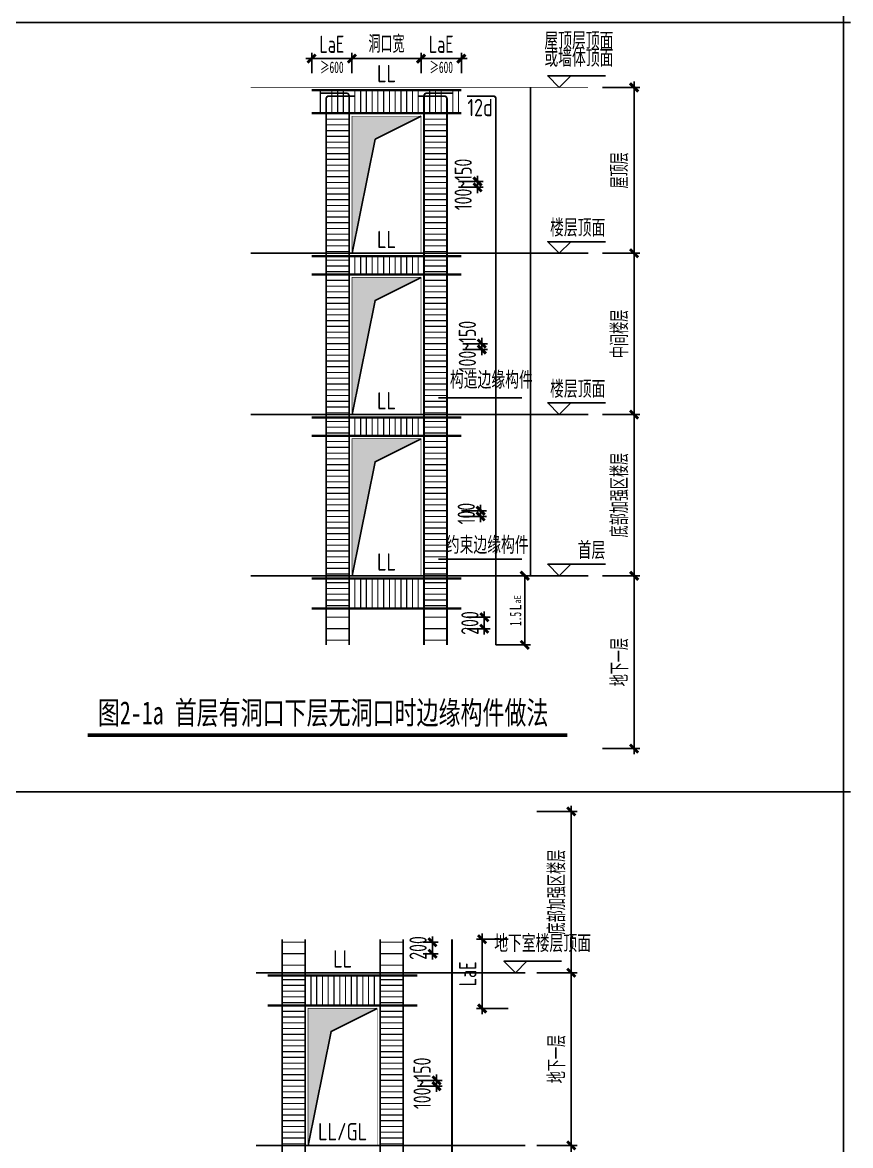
# Model space of a CAD drawing. Extents: x 698102 to 803227, y -138366 to 57555.
# Drawn here: x 760441 to 774823, y -108868 to -89366 of the extents above; entities that cross this region are included whole.
import ezdxf
from ezdxf.enums import TextEntityAlignment as Align

# ---------------------------------------------------------------- set-up
doc = ezdxf.new("R2010")
doc.units = 0
doc.header["$LTSCALE"] = 500
doc.layers.get('0').update_dxf_attribs({"linetype": 'CONTINUOUS'})
doc.layers.get('Defpoints').update_dxf_attribs({"color": 1, "linetype": 'CONTINUOUS'})
for name, color, linetype in [('DIM', 83, 'CONTINUOUS'), ('HATCH', 251, 'CONTINUOUS'), ('REINL', 12, 'CONTINUOUS'), ('TAB', 132, 'CONTINUOUS'), ('TEXT', 7, 'CONTINUOUS'), ('THICK', 6, 'CONTINUOUS'), ('WALL_DE', 25, 'CONTINUOUS')]:
    doc.layers.add(name, color=color, linetype=linetype)
doc.styles.add('TSSD_Dimension', font='Tssdeng.shx', dxfattribs={"width": 0.7, "bigfont": 'hztxt.shx'})
doc.styles.add('TSSD_Norm', font='tssdeng.shx', dxfattribs={"width": 0.8, "bigfont": 'hztxt.shx'})
doc.styles.add('宋体', font='', dxfattribs={"width": 0.8})
doc.styles.get('宋体').set_extended_font_data('SimSun')
doc.dimstyles.new('TSSD_100_100', dxfattribs={"dimtxt": 300, "dimasz": 100, "dimexe": 100, "dimexo": 250, "dimgap": 100, "dimtad": 1, "dimdec": 0, "dimzin": 0, "dimdsep": 46, "dimtxsty": 'TSSD_Dimension', "dimblk": 'ARCHTICK', "dimcen": 0, "dimdle": 100, "dimclrt": 7, "dimadec": 0, "dimazin": 0, "dimtfac": 1, "dimtdec": 0, "dimtix": 1, "dimtmove": 2, "dimatfit": 3, "dimfxl": 800, "dimfxlon": 1, "dimtolj": 1, "dimtzin": 0, "dimarcsym": 0})

# ---------------------------------------------------------------- blocks, each defined once
blk = doc.blocks.new('_ArchTick')
at = {"color": 0, "linetype": 'ByBlock', "const_width": 0.5}
blk.add_lwpolyline([(-0.71, -0.71), (0.71, 0.71)], dxfattribs=at)
blk = doc.blocks.new('*D202')
at = {"layer": 'Defpoints', "color": 0, "transparency": 16777216}
for p in [(770264, -96174), (770264, -98974), (771064, -98974)]:
    blk.add_point(p, dxfattribs=at)
at = {"layer": 'DIM', "color": 0, "lineweight": -2, "transparency": 16777216}
for p, q in [((771064, -96074), (771064, -99074)), ((770514, -96174), (771164, -96174)), ((770514, -98974), (771164, -98974))]:
    blk.add_line(p, q, dxfattribs=at)
at = {"layer": 'DIM', "color": 0, "lineweight": -2, "transparency": 16777216, "xscale": 100, "yscale": 100, "zscale": 100}
for p, rotation in [((771064, -96174), 90), ((771064, -98974), 270)]:
    blk.add_blockref('_ArchTick', p, dxfattribs=dict(at, rotation=rotation))
at = {"layer": 'DIM', "color": 7, "transparency": 16777216, "insert": (770814, -97574), "char_height": 300, "attachment_point": 5, "rotation": 90, "style": 'TSSD_Dimension'}
blk.add_mtext('\\A1;底部加强区楼层', dxfattribs=at)
blk = doc.blocks.new('*D203')
at = {"layer": 'Defpoints', "color": 0, "transparency": 16777216}
for p in [(770264, -93374), (770264, -96174), (771064, -96174)]:
    blk.add_point(p, dxfattribs=at)
at = {"layer": 'DIM', "color": 0, "lineweight": -2, "transparency": 16777216}
for p, q in [((770514, -93374), (771164, -93374)), ((771064, -93274), (771064, -96274)), ((770514, -96174), (771164, -96174))]:
    blk.add_line(p, q, dxfattribs=at)
at = {"layer": 'DIM', "color": 0, "lineweight": -2, "transparency": 16777216, "xscale": 100, "yscale": 100, "zscale": 100}
for p, rotation in [((771064, -93374), 90), ((771064, -96174), 270)]:
    blk.add_blockref('_ArchTick', p, dxfattribs=dict(at, rotation=rotation))
at = {"layer": 'DIM', "color": 7, "transparency": 16777216, "insert": (770814, -94774), "char_height": 300, "attachment_point": 5, "rotation": 90, "style": 'TSSD_Dimension'}
blk.add_mtext('\\A1;中间楼层', dxfattribs=at)
blk = doc.blocks.new('*D204')
at = {"layer": 'Defpoints', "color": 0, "transparency": 16777216}
for p in [(770264, -90494), (770264, -93374), (771064, -93374)]:
    blk.add_point(p, dxfattribs=at)
at = {"layer": 'DIM', "color": 0, "lineweight": -2, "transparency": 16777216}
for p, q in [((771064, -90394), (771064, -93474)), ((770514, -90494), (771164, -90494)), ((770514, -93374), (771164, -93374))]:
    blk.add_line(p, q, dxfattribs=at)
at = {"layer": 'DIM', "color": 0, "lineweight": -2, "transparency": 16777216, "xscale": 100, "yscale": 100, "zscale": 100}
for p, rotation in [((771064, -90494), 90), ((771064, -93374), 270)]:
    blk.add_blockref('_ArchTick', p, dxfattribs=dict(at, rotation=rotation))
at = {"layer": 'DIM', "color": 7, "transparency": 16777216, "insert": (770814, -91934), "char_height": 300, "attachment_point": 5, "rotation": 90, "style": 'TSSD_Dimension'}
blk.add_mtext('\\A1;屋顶层', dxfattribs=at)
blk = doc.blocks.new('*D205')
at = {"layer": 'Defpoints', "color": 0, "transparency": 16777216}
for p in [(766164, -89994), (765464, -90494), (766164, -90494)]:
    blk.add_point(p, dxfattribs=at)
at = {"layer": 'DIM', "color": 0, "lineweight": -2, "transparency": 16777216}
for p, q in [((765464, -90244), (765464, -89894)), ((766164, -90244), (766164, -89894)), ((765364, -89994), (766264, -89994))]:
    blk.add_line(p, q, dxfattribs=at)
at = {"layer": 'DIM', "color": 0, "lineweight": -2, "transparency": 16777216, "xscale": 100, "yscale": 100, "zscale": 100, "rotation": 180}
blk.add_blockref('_ArchTick', (765464, -89994), dxfattribs=at)
at = {"layer": 'DIM', "color": 0, "lineweight": -2, "transparency": 16777216, "xscale": 100, "yscale": 100, "zscale": 100}
blk.add_blockref('_ArchTick', (766164, -89994), dxfattribs=at)
at = {"layer": 'DIM', "color": 7, "transparency": 16777216, "insert": (765814, -89744), "char_height": 300, "attachment_point": 5, "style": 'TSSD_Dimension'}
blk.add_mtext('\\A1;LaE', dxfattribs=at)
blk = doc.blocks.new('*D206')
at = {"layer": 'Defpoints', "color": 0, "transparency": 16777216}
for p in [(768064, -89994), (767364, -90494), (768064, -90494)]:
    blk.add_point(p, dxfattribs=at)
at = {"layer": 'DIM', "color": 0, "lineweight": -2, "transparency": 16777216}
for p, q in [((767364, -90244), (767364, -89894)), ((768064, -90244), (768064, -89894)), ((767264, -89994), (768164, -89994))]:
    blk.add_line(p, q, dxfattribs=at)
at = {"layer": 'DIM', "color": 0, "lineweight": -2, "transparency": 16777216, "xscale": 100, "yscale": 100, "zscale": 100, "rotation": 180}
blk.add_blockref('_ArchTick', (767364, -89994), dxfattribs=at)
at = {"layer": 'DIM', "color": 0, "lineweight": -2, "transparency": 16777216, "xscale": 100, "yscale": 100, "zscale": 100}
blk.add_blockref('_ArchTick', (768064, -89994), dxfattribs=at)
at = {"layer": 'DIM', "color": 7, "transparency": 16777216, "insert": (767714, -89744), "char_height": 300, "attachment_point": 5, "style": 'TSSD_Dimension'}
blk.add_mtext('\\A1;LaE', dxfattribs=at)
blk = doc.blocks.new('*D207')
at = {"layer": 'Defpoints', "color": 0, "transparency": 16777216}
for p in [(767364, -89994), (766164, -90494), (767364, -90494)]:
    blk.add_point(p, dxfattribs=at)
at = {"layer": 'DIM', "color": 0, "lineweight": -2, "transparency": 16777216}
for p, q in [((766164, -90244), (766164, -89894)), ((767364, -90244), (767364, -89894)), ((766064, -89994), (767464, -89994))]:
    blk.add_line(p, q, dxfattribs=at)
at = {"layer": 'DIM', "color": 0, "lineweight": -2, "transparency": 16777216, "xscale": 100, "yscale": 100, "zscale": 100, "rotation": 180}
blk.add_blockref('_ArchTick', (766164, -89994), dxfattribs=at)
at = {"layer": 'DIM', "color": 0, "lineweight": -2, "transparency": 16777216, "xscale": 100, "yscale": 100, "zscale": 100}
blk.add_blockref('_ArchTick', (767364, -89994), dxfattribs=at)
at = {"layer": 'DIM', "color": 7, "transparency": 16777216, "insert": (766764, -89744), "char_height": 300, "attachment_point": 5, "style": 'TSSD_Dimension'}
blk.add_mtext('\\A1;洞口宽', dxfattribs=at)
blk = doc.blocks.new('*D208')
at = {"layer": 'Defpoints', "color": 0, "transparency": 16777216}
for p in [(770264, -98974), (770264, -101974), (771064, -101974)]:
    blk.add_point(p, dxfattribs=at)
at = {"layer": 'DIM', "color": 0, "lineweight": -2, "transparency": 16777216}
for p, q in [((770514, -98974), (771164, -98974)), ((771064, -98874), (771064, -102074)), ((770514, -101974), (771164, -101974))]:
    blk.add_line(p, q, dxfattribs=at)
at = {"layer": 'DIM', "color": 0, "lineweight": -2, "transparency": 16777216, "xscale": 100, "yscale": 100, "zscale": 100}
for p, rotation in [((771064, -98974), 90), ((771064, -101974), 270)]:
    blk.add_blockref('_ArchTick', p, dxfattribs=dict(at, rotation=rotation))
at = {"layer": 'DIM', "color": 7, "transparency": 16777216, "insert": (770814, -100474), "char_height": 300, "attachment_point": 5, "rotation": 90, "style": 'TSSD_Dimension'}
blk.add_mtext('\\A1;地下一层', dxfattribs=at)
blk = doc.blocks.new('*D209')
at = {"layer": 'Defpoints', "color": 0, "transparency": 16777216}
for p in [(769126, -103067), (769126, -105867), (769973, -105867)]:
    blk.add_point(p, dxfattribs=at)
at = {"layer": 'DIM', "color": 0, "lineweight": -2, "transparency": 16777216}
for p, q in [((769973, -102967), (769973, -105967)), ((769376, -103067), (770073, -103067)), ((769376, -105867), (770073, -105867))]:
    blk.add_line(p, q, dxfattribs=at)
at = {"layer": 'DIM', "color": 0, "lineweight": -2, "transparency": 16777216, "xscale": 100, "yscale": 100, "zscale": 100}
for p, rotation in [((769973, -103067), 90), ((769973, -105867), 270)]:
    blk.add_blockref('_ArchTick', p, dxfattribs=dict(at, rotation=rotation))
at = {"layer": 'DIM', "color": 7, "transparency": 16777216, "insert": (769723, -104467), "char_height": 300, "attachment_point": 5, "rotation": 90, "style": 'TSSD_Dimension'}
blk.add_mtext('\\A1;底部加强区楼层', dxfattribs=at)
blk = doc.blocks.new('*D210')
at = {"layer": 'Defpoints', "color": 0, "transparency": 16777216}
for p in [(769126, -105867), (769126, -108867), (769973, -108867)]:
    blk.add_point(p, dxfattribs=at)
at = {"layer": 'DIM', "color": 0, "lineweight": -2, "transparency": 16777216}
for p, q in [((769376, -105867), (770073, -105867)), ((769973, -105767), (769973, -108967)), ((769376, -108867), (770073, -108867))]:
    blk.add_line(p, q, dxfattribs=at)
at = {"layer": 'DIM', "color": 0, "lineweight": -2, "transparency": 16777216, "xscale": 100, "yscale": 100, "zscale": 100}
for p, rotation in [((769973, -105867), 90), ((769973, -108867), 270)]:
    blk.add_blockref('_ArchTick', p, dxfattribs=dict(at, rotation=rotation))
at = {"layer": 'DIM', "color": 7, "transparency": 16777216, "insert": (769723, -107367), "char_height": 300, "attachment_point": 5, "rotation": 90, "style": 'TSSD_Dimension'}
blk.add_mtext('\\A1;地下一层', dxfattribs=at)
blk = doc.blocks.new('*D211')
at = {"layer": 'Defpoints', "color": 0, "transparency": 16777216}
for p in [(769126, -108867), (769126, -111867), (769973, -111867)]:
    blk.add_point(p, dxfattribs=at)
at = {"layer": 'DIM', "color": 0, "lineweight": -2, "transparency": 16777216}
for p, q in [((769973, -108767), (769973, -111967)), ((769376, -108867), (770073, -108867)), ((769376, -111867), (770073, -111867))]:
    blk.add_line(p, q, dxfattribs=at)
at = {"layer": 'DIM', "color": 0, "lineweight": -2, "transparency": 16777216, "xscale": 100, "yscale": 100, "zscale": 100}
for p, rotation in [((769973, -108867), 90), ((769973, -111867), 270)]:
    blk.add_blockref('_ArchTick', p, dxfattribs=dict(at, rotation=rotation))
at = {"layer": 'DIM', "color": 7, "transparency": 16777216, "insert": (769723, -110367), "char_height": 300, "attachment_point": 5, "rotation": 90, "style": 'TSSD_Dimension'}
blk.add_mtext('\\A1;地下二层（或夹层）', dxfattribs=at)
blk = doc.blocks.new('*D230')
at = {"layer": 'Defpoints', "color": 0, "transparency": 16777216}
for p in [(767152, -105337), (767562, -105337), (767152, -105537)]:
    blk.add_point(p, dxfattribs=at)
at = {"layer": 'DIM', "color": 0, "lineweight": -2, "transparency": 16777216}
for p, q in [((767562, -105337), (767562, -105237)), ((767402, -105337), (767662, -105337)), ((767562, -105537), (767562, -105337)), ((767402, -105537), (767662, -105537)), ((767562, -105537), (767562, -105637))]:
    blk.add_line(p, q, dxfattribs=at)
at = {"layer": 'DIM', "color": 0, "lineweight": -2, "transparency": 16777216, "xscale": 100, "yscale": 100, "zscale": 100}
for p, rotation in [((767562, -105337), 270), ((767562, -105537), 90)]:
    blk.add_blockref('_ArchTick', p, dxfattribs=dict(at, rotation=rotation))
at = {"layer": 'DIM', "color": 7, "transparency": 16777216, "insert": (767312, -105437), "char_height": 300, "attachment_point": 5, "rotation": 90, "style": 'TSSD_Dimension'}
blk.add_mtext('\\A1;200', dxfattribs=at)
blk = doc.blocks.new('*D231')
at = {"layer": 'Defpoints', "color": 0, "transparency": 16777216}
for p in [(768424, -105287), (769126, -105287), (769126, -106487)]:
    blk.add_point(p, dxfattribs=at)
at = {"layer": 'DIM', "color": 0, "lineweight": -2, "transparency": 16777216}
for p, q in [((768876, -105287), (768324, -105287)), ((768424, -106587), (768424, -105187)), ((768876, -106487), (768324, -106487))]:
    blk.add_line(p, q, dxfattribs=at)
at = {"layer": 'DIM', "color": 0, "lineweight": -2, "transparency": 16777216, "xscale": 100, "yscale": 100, "zscale": 100}
for p, rotation in [((768424, -105287), 90), ((768424, -106487), 270)]:
    blk.add_blockref('_ArchTick', p, dxfattribs=dict(at, rotation=rotation))
at = {"layer": 'DIM', "color": 7, "transparency": 16777216, "insert": (768174, -105887), "char_height": 300, "attachment_point": 5, "rotation": 90, "style": 'TSSD_Dimension'}
blk.add_mtext('\\A1;LaE', dxfattribs=at)
blk = doc.blocks.new('*D232')
at = {"layer": 'Defpoints', "color": 0, "transparency": 16777216}
for p in [(767052, -107737), (767052, -107837), (767632, -107737)]:
    blk.add_point(p, dxfattribs=at)
at = {"layer": 'DIM', "color": 0, "lineweight": -2, "transparency": 16777216}
for p, q in [((767632, -107737), (767632, -107637)), ((767302, -107737), (767732, -107737)), ((767302, -107837), (767732, -107837)), ((767632, -107837), (767632, -107737)), ((767632, -107837), (767632, -107937))]:
    blk.add_line(p, q, dxfattribs=at)
at = {"layer": 'DIM', "color": 0, "lineweight": -2, "transparency": 16777216, "xscale": 100, "yscale": 100, "zscale": 100}
for p, rotation in [((767632, -107737), 270), ((767632, -107837), 90)]:
    blk.add_blockref('_ArchTick', p, dxfattribs=dict(at, rotation=rotation))
at = {"layer": 'DIM', "color": 7, "transparency": 16777216, "insert": (767382, -107787), "char_height": 300, "attachment_point": 5, "rotation": 90, "style": 'TSSD_Dimension'}
blk.add_mtext('\\A1;100~150', dxfattribs=at)
blk = doc.blocks.new('*D235')
at = {"layer": 'Defpoints', "color": 0, "transparency": 16777216}
for p in [(767914, -99694), (768462, -99694), (767914, -99894)]:
    blk.add_point(p, dxfattribs=at)
at = {"layer": 'DIM', "color": 0, "lineweight": -2, "transparency": 16777216}
for p, q in [((768462, -99694), (768462, -99594)), ((768164, -99694), (768562, -99694)), ((768462, -99894), (768462, -99694)), ((768164, -99894), (768562, -99894)), ((768462, -99894), (768462, -99994))]:
    blk.add_line(p, q, dxfattribs=at)
at = {"layer": 'DIM', "color": 0, "lineweight": -2, "transparency": 16777216, "xscale": 100, "yscale": 100, "zscale": 100}
for p, rotation in [((768462, -99694), 270), ((768462, -99894), 90)]:
    blk.add_blockref('_ArchTick', p, dxfattribs=dict(at, rotation=rotation))
at = {"layer": 'DIM', "color": 7, "transparency": 16777216, "insert": (768212, -99794), "char_height": 300, "attachment_point": 5, "rotation": 90, "style": 'TSSD_Dimension'}
blk.add_mtext('\\A1;200', dxfattribs=at)
blk = doc.blocks.new('*D236')
at = {"layer": 'Defpoints', "color": 0, "transparency": 16777216}
for p in [(767837, -94944), (768418, -94944), (767837, -95044)]:
    blk.add_point(p, dxfattribs=at)
at = {"layer": 'DIM', "color": 0, "lineweight": -2, "transparency": 16777216}
for p, q in [((768087, -94944), (768518, -94944)), ((768418, -94944), (768418, -94844)), ((768418, -95044), (768418, -94944)), ((768087, -95044), (768518, -95044)), ((768418, -95044), (768418, -95144))]:
    blk.add_line(p, q, dxfattribs=at)
at = {"layer": 'DIM', "color": 0, "lineweight": -2, "transparency": 16777216, "xscale": 100, "yscale": 100, "zscale": 100}
for p, rotation in [((768418, -94944), 270), ((768418, -95044), 90)]:
    blk.add_blockref('_ArchTick', p, dxfattribs=dict(at, rotation=rotation))
at = {"layer": 'DIM', "color": 7, "transparency": 16777216, "insert": (768168, -94994), "char_height": 300, "attachment_point": 5, "rotation": 90, "style": 'TSSD_Dimension'}
blk.add_mtext('\\A1;100~150', dxfattribs=at)
blk = doc.blocks.new('*D237')
at = {"layer": 'Defpoints', "color": 0, "transparency": 16777216}
for p in [(767764, -92129), (767764, -92229), (768345, -92129)]:
    blk.add_point(p, dxfattribs=at)
at = {"layer": 'DIM', "color": 0, "lineweight": -2, "transparency": 16777216}
for p, q in [((768345, -92129), (768345, -92029)), ((768014, -92129), (768445, -92129)), ((768014, -92229), (768445, -92229)), ((768345, -92229), (768345, -92129)), ((768345, -92229), (768345, -92329))]:
    blk.add_line(p, q, dxfattribs=at)
at = {"layer": 'DIM', "color": 0, "lineweight": -2, "transparency": 16777216, "xscale": 100, "yscale": 100, "zscale": 100}
for p, rotation in [((768345, -92129), 270), ((768345, -92229), 90)]:
    blk.add_blockref('_ArchTick', p, dxfattribs=dict(at, rotation=rotation))
at = {"layer": 'DIM', "color": 7, "transparency": 16777216, "insert": (768095, -92179), "char_height": 300, "attachment_point": 5, "rotation": 90, "style": 'TSSD_Dimension'}
blk.add_mtext('\\A1;100~150', dxfattribs=at)
blk = doc.blocks.new('*D238')
at = {"layer": 'Defpoints', "color": 0, "transparency": 16777216}
for p in [(767814, -97844), (768399, -97844), (767814, -97944)]:
    blk.add_point(p, dxfattribs=at)
at = {"layer": 'DIM', "color": 0, "lineweight": -2, "transparency": 16777216}
for p, q in [((768064, -97844), (768499, -97844)), ((768399, -97844), (768399, -97744)), ((768399, -97944), (768399, -97844)), ((768064, -97944), (768499, -97944)), ((768399, -97944), (768399, -98044))]:
    blk.add_line(p, q, dxfattribs=at)
at = {"layer": 'DIM', "color": 0, "lineweight": -2, "transparency": 16777216, "xscale": 100, "yscale": 100, "zscale": 100}
for p, rotation in [((768399, -97844), 270), ((768399, -97944), 90)]:
    blk.add_blockref('_ArchTick', p, dxfattribs=dict(at, rotation=rotation))
at = {"layer": 'DIM', "color": 7, "transparency": 16777216, "insert": (768149, -97894), "char_height": 300, "attachment_point": 5, "rotation": 90, "style": 'TSSD_Dimension'}
blk.add_mtext('\\A1;100', dxfattribs=at)

msp = doc.modelspace()

# ---------------------------------------------------------------- hatches: boundary and pattern name
at = {"layer": 'HATCH'}
h = msp.add_hatch(color=256, dxfattribs=at)
h.paths.add_polyline_path([(766764.5, -91293.89), (767364.5, -90993.89), (766764.5, -90993.89)])
h.paths.add_polyline_path([(766164.5, -90993.89), (766164.5, -93373.89), (766564.5, -91393.89), (766764.5, -91293.89), (766764.5, -90993.89)])
h = msp.add_hatch(color=256, dxfattribs=at)
h.paths.add_polyline_path([(766764.5, -94093.89), (767364.5, -93793.89), (766764.5, -93793.89)])
h.paths.add_polyline_path([(766164.5, -93793.89), (766164.5, -96173.89), (766564.5, -94193.89), (766764.5, -94093.89), (766764.5, -93793.89)])
h = msp.add_hatch(color=256, dxfattribs=at)
h.paths.add_polyline_path([(766764.5, -96893.89), (767364.5, -96593.89), (766764.5, -96593.89)])
h.paths.add_polyline_path([(766164.5, -96593.89), (766164.5, -98973.89), (766564.5, -96993.89), (766764.5, -96893.89), (766764.5, -96593.89)])
h = msp.add_hatch(color=256, dxfattribs=at)
h.paths.add_polyline_path([(766001.54, -106786.72), (766601.54, -106486.72), (766001.54, -106486.72)])
h.paths.add_polyline_path([(765401.54, -106486.72), (765401.54, -108866.72), (765801.54, -106886.72), (766001.54, -106786.72), (766001.54, -106486.72)])

# ---------------------------------------------------------------- linework, layer by layer
for points in [[(766164.5, -93373.89), (766564.5, -91393.89), (767364.5, -90993.89)], [(766164.5, -96173.89), (766564.5, -94193.89), (767364.5, -93793.89)], [(766164.5, -98973.89), (766564.5, -96993.89), (767364.5, -96593.89)], [(765401.54, -108866.72), (765801.54, -106886.72), (766601.54, -106486.72)]]:
    msp.add_lwpolyline(points, dxfattribs=at)
at = {"layer": 'REINL'}
for p, q in [((765714.78, -98973.89), (765214.78, -98973.89)), ((768664.5, -98973.89), (769264.5, -98973.89)), ((769164.5, -98973.89), (769164.5, -100173.89)), ((768664.5, -100173.89), (769264.5, -100173.89))]:
    msp.add_line(p, q, dxfattribs=at)
for points, const_width in [([(768064.5, -90543.89), (765464.5, -90543.89)], 40), ([(765614.5, -90543.89), (765614.5, -90943.89)], 20), ([(765814.5, -90543.89), (765814.5, -90943.89)], 20), ([(765914.5, -90543.89), (765914.5, -90943.89)], 20), ([(766014.5, -90543.89), (766014.5, -90943.89)], 20), ([(766214.5, -90543.89), (766214.5, -90943.89)], 20), ([(766314.5, -90543.89), (766314.5, -90943.89)], 20), ([(766414.5, -90543.89), (766414.5, -90943.89)], 20), ([(766514.5, -90543.89), (766514.5, -90943.89)], 20), ([(766614.5, -90543.89), (766614.5, -90943.89)], 20), ([(766714.5, -90543.89), (766714.5, -90943.89)], 20), ([(766814.5, -90543.89), (766814.5, -90943.89)], 20), ([(766914.5, -90543.89), (766914.5, -90943.89)], 20), ([(767014.5, -90543.89), (767014.5, -90943.89)], 20), ([(767114.5, -90543.89), (767114.5, -90943.89)], 20), ([(767214.5, -90543.89), (767214.5, -90943.89)], 20), ([(767314.5, -90543.89), (767314.5, -90943.89)], 20), ([(767514.5, -90543.89), (767514.5, -90943.89)], 20), ([(767614.5, -90543.89), (767614.5, -90943.89)], 20), ([(767714.5, -90543.89), (767714.5, -90943.89)], 20), ([(767914.5, -90543.89), (767914.5, -90943.89)], 20), ([(768014.5, -90543.89), (768014.5, -90943.89)], 20), ([(768064.5, -90943.89), (765464.5, -90943.89)], 40), ([(765714.5, -91043.89), (766114.5, -91043.89)], 20), ([(767814.5, -91043.89), (767414.5, -91043.89)], 20), ([(765714.5, -91143.89), (766114.5, -91143.89)], 20), ([(765714.5, -91243.89), (766114.5, -91243.89)], 20), ([(767814.5, -91143.89), (767414.5, -91143.89)], 20), ([(767814.5, -91243.89), (767414.5, -91243.89)], 20), ([(765714.5, -91343.89), (766114.5, -91343.89)], 20), ([(765714.5, -91443.89), (766114.5, -91443.89)], 20), ([(767814.5, -91343.89), (767414.5, -91343.89)], 20), ([(767814.5, -91443.89), (767414.5, -91443.89)], 20), ([(765714.5, -91543.89), (766114.5, -91543.89)], 20), ([(765714.5, -91643.89), (766114.5, -91643.89)], 20), ([(767814.5, -91543.89), (767414.5, -91543.89)], 20), ([(767814.5, -91643.89), (767414.5, -91643.89)], 20), ([(765714.5, -91743.89), (766114.5, -91743.89)], 20), ([(765714.5, -91843.89), (766114.5, -91843.89)], 20), ([(767814.5, -91743.89), (767414.5, -91743.89)], 20), ([(767814.5, -91843.89), (767414.5, -91843.89)], 20), ([(765714.5, -91943.89), (766114.5, -91943.89)], 20), ([(765714.5, -92043.89), (766114.5, -92043.89)], 20), ([(765714.5, -92043.89), (766114.5, -92043.89)], 20), ([(767814.5, -91943.89), (767414.5, -91943.89)], 20), ([(767814.5, -92043.89), (767414.5, -92043.89)], 20), ([(767814.5, -92043.89), (767414.5, -92043.89)], 20), ([(765714.5, -92143.89), (766114.5, -92143.89)], 20), ([(765714.5, -92243.89), (766114.5, -92243.89)], 20), ([(767814.5, -92143.89), (767414.5, -92143.89)], 20), ([(767814.5, -92243.89), (767414.5, -92243.89)], 20), ([(765714.5, -92343.89), (766114.5, -92343.89)], 20), ([(765714.5, -92443.89), (766114.5, -92443.89)], 20), ([(767814.5, -92343.89), (767414.5, -92343.89)], 20), ([(767814.5, -92443.89), (767414.5, -92443.89)], 20), ([(765714.5, -92543.89), (766114.5, -92543.89)], 20), ([(767814.5, -92543.89), (767414.5, -92543.89)], 20), ([(765714.5, -92643.89), (766114.5, -92643.89)], 20), ([(765714.5, -92743.89), (766114.5, -92743.89)], 20), ([(767814.5, -92643.89), (767414.5, -92643.89)], 20), ([(767814.5, -92743.89), (767414.5, -92743.89)], 20), ([(765714.5, -92843.89), (766114.5, -92843.89)], 20), ([(765714.5, -92943.89), (766114.5, -92943.89)], 20), ([(767814.5, -92843.89), (767414.5, -92843.89)], 20), ([(767814.5, -92943.89), (767414.5, -92943.89)], 20), ([(765714.5, -93043.89), (766114.5, -93043.89)], 20), ([(765714.5, -93143.89), (766114.5, -93143.89)], 20), ([(767814.5, -93043.89), (767414.5, -93043.89)], 20), ([(767814.5, -93143.89), (767414.5, -93143.89)], 20), ([(768064.5, -93423.89), (765464.5, -93423.89)], 40), ([(765714.5, -93243.89), (766114.5, -93243.89)], 20), ([(765714.5, -93343.89), (766114.5, -93343.89)], 20), ([(767814.5, -93243.89), (767414.5, -93243.89)], 20), ([(767814.5, -93343.89), (767414.5, -93343.89)], 20), ([(765714.5, -93493.89), (766114.5, -93493.89)], 20), ([(765714.5, -93593.89), (766114.5, -93593.89)], 20), ([(766214.5, -93423.89), (766214.5, -93743.89)], 20), ([(766314.5, -93423.89), (766314.5, -93743.89)], 20), ([(766414.5, -93423.89), (766414.5, -93743.89)], 20), ([(766514.5, -93423.89), (766514.5, -93743.89)], 20), ([(766614.5, -93423.89), (766614.5, -93743.89)], 20), ([(766714.5, -93423.89), (766714.5, -93743.89)], 20), ([(766814.5, -93423.89), (766814.5, -93743.89)], 20), ([(766914.5, -93423.89), (766914.5, -93743.89)], 20), ([(767014.5, -93423.89), (767014.5, -93743.89)], 20), ([(767114.5, -93423.89), (767114.5, -93743.89)], 20), ([(767214.5, -93423.89), (767214.5, -93743.89)], 20), ([(767314.5, -93423.89), (767314.5, -93743.89)], 20), ([(767414.5, -93493.89), (767814.5, -93493.89)], 20), ([(767414.5, -93593.89), (767814.5, -93593.89)], 20), ([(768064.5, -93743.89), (765464.5, -93743.89)], 40), ([(765714.5, -93693.89), (766114.5, -93693.89)], 20), ([(767414.5, -93693.89), (767814.5, -93693.89)], 20), ([(765714.5, -93843.89), (766114.5, -93843.89)], 20), ([(765714.5, -93943.89), (766114.5, -93943.89)], 20), ([(767814.5, -93843.89), (767414.5, -93843.89)], 20), ([(767814.5, -93943.89), (767414.5, -93943.89)], 20), ([(765714.5, -94043.89), (766114.5, -94043.89)], 20), ([(765714.5, -94143.89), (766114.5, -94143.89)], 20), ([(767814.5, -94043.89), (767414.5, -94043.89)], 20), ([(767814.5, -94143.89), (767414.5, -94143.89)], 20), ([(765714.5, -94243.89), (766114.5, -94243.89)], 20), ([(765714.5, -94343.89), (766114.5, -94343.89)], 20), ([(767814.5, -94243.89), (767414.5, -94243.89)], 20), ([(767814.5, -94343.89), (767414.5, -94343.89)], 20), ([(765714.5, -94443.89), (766114.5, -94443.89)], 20), ([(765714.5, -94543.89), (766114.5, -94543.89)], 20), ([(767814.5, -94443.89), (767414.5, -94443.89)], 20), ([(767814.5, -94543.89), (767414.5, -94543.89)], 20), ([(765714.5, -94643.89), (766114.5, -94643.89)], 20), ([(765714.5, -94743.89), (766114.5, -94743.89)], 20), ([(767814.5, -94643.89), (767414.5, -94643.89)], 20), ([(767814.5, -94743.89), (767414.5, -94743.89)], 20), ([(765714.5, -94843.89), (766114.5, -94843.89)], 20), ([(765714.5, -94843.89), (766114.5, -94843.89)], 20), ([(765714.5, -94943.89), (766114.5, -94943.89)], 20), ([(767814.5, -94843.89), (767414.5, -94843.89)], 20), ([(767814.5, -94843.89), (767414.5, -94843.89)], 20), ([(767814.5, -94943.89), (767414.5, -94943.89)], 20), ([(765714.5, -95043.89), (766114.5, -95043.89)], 20), ([(765714.5, -95143.89), (766114.5, -95143.89)], 20), ([(767814.5, -95043.89), (767414.5, -95043.89)], 20), ([(767814.5, -95143.89), (767414.5, -95143.89)], 20), ([(765714.5, -95243.89), (766114.5, -95243.89)], 20), ([(765714.5, -95343.89), (766114.5, -95343.89)], 20), ([(767814.5, -95243.89), (767414.5, -95243.89)], 20), ([(767814.5, -95343.89), (767414.5, -95343.89)], 20), ([(765714.5, -95443.89), (766114.5, -95443.89)], 20), ([(765714.5, -95543.89), (766114.5, -95543.89)], 20), ([(767814.5, -95443.89), (767414.5, -95443.89)], 20), ([(767814.5, -95543.89), (767414.5, -95543.89)], 20), ([(765714.5, -95643.89), (766114.5, -95643.89)], 20), ([(765714.5, -95743.89), (766114.5, -95743.89)], 20), ([(767814.5, -95643.89), (767414.5, -95643.89)], 20), ([(767814.5, -95743.89), (767414.5, -95743.89)], 20), ([(765714.5, -95843.89), (766114.5, -95843.89)], 20), ([(765714.5, -95943.89), (766114.5, -95943.89)], 20), ([(767814.5, -95843.89), (767414.5, -95843.89)], 20), ([(767814.5, -95943.89), (767414.5, -95943.89)], 20), ([(765714.5, -96043.89), (766114.5, -96043.89)], 20), ([(765714.5, -96143.89), (766114.5, -96143.89)], 20), ([(767814.5, -96043.89), (767414.5, -96043.89)], 20), ([(767814.5, -96143.89), (767414.5, -96143.89)], 20), ([(768064.5, -96223.89), (765464.5, -96223.89)], 40), ([(765714.5, -96293.89), (766114.5, -96293.89)], 20), ([(766214.5, -96223.89), (766214.5, -96543.89)], 20), ([(766314.5, -96223.89), (766314.5, -96543.89)], 20), ([(766414.5, -96223.89), (766414.5, -96543.89)], 20), ([(766514.5, -96223.89), (766514.5, -96543.89)], 20), ([(766614.5, -96223.89), (766614.5, -96543.89)], 20), ([(766714.5, -96223.89), (766714.5, -96543.89)], 20), ([(766814.5, -96223.89), (766814.5, -96543.89)], 20), ([(766914.5, -96223.89), (766914.5, -96543.89)], 20), ([(767014.5, -96223.89), (767014.5, -96543.89)], 20), ([(767114.5, -96223.89), (767114.5, -96543.89)], 20), ([(767214.5, -96223.89), (767214.5, -96543.89)], 20), ([(767314.5, -96223.89), (767314.5, -96543.89)], 20), ([(767414.5, -96293.89), (767814.5, -96293.89)], 20), ([(768064.5, -96543.89), (765464.5, -96543.89)], 40), ([(765714.5, -96393.89), (766114.5, -96393.89)], 20), ([(765714.5, -96493.89), (766114.5, -96493.89)], 20), ([(767414.5, -96393.89), (767814.5, -96393.89)], 20), ([(767414.5, -96493.89), (767814.5, -96493.89)], 20), ([(765714.5, -96643.89), (766114.5, -96643.89)], 20), ([(767814.5, -96643.89), (767414.5, -96643.89)], 20), ([(765714.5, -96743.89), (766114.5, -96743.89)], 20), ([(765714.5, -96843.89), (766114.5, -96843.89)], 20), ([(767814.5, -96743.89), (767414.5, -96743.89)], 20), ([(767814.5, -96843.89), (767414.5, -96843.89)], 20), ([(765714.5, -96943.89), (766114.5, -96943.89)], 20), ([(765714.5, -97043.89), (766114.5, -97043.89)], 20), ([(767814.5, -96943.89), (767414.5, -96943.89)], 20), ([(767814.5, -97043.89), (767414.5, -97043.89)], 20), ([(765714.5, -97143.89), (766114.5, -97143.89)], 20), ([(765714.5, -97243.89), (766114.5, -97243.89)], 20), ([(767814.5, -97143.89), (767414.5, -97143.89)], 20), ([(767814.5, -97243.89), (767414.5, -97243.89)], 20), ([(765714.5, -97343.89), (766114.5, -97343.89)], 20), ([(765714.5, -97443.89), (766114.5, -97443.89)], 20), ([(767814.5, -97343.89), (767414.5, -97343.89)], 20), ([(767814.5, -97443.89), (767414.5, -97443.89)], 20), ([(765714.5, -97543.89), (766114.5, -97543.89)], 20), ([(765714.5, -97643.89), (766114.5, -97643.89)], 20), ([(765714.5, -97643.89), (766114.5, -97643.89)], 20), ([(767814.5, -97543.89), (767414.5, -97543.89)], 20), ([(767814.5, -97643.89), (767414.5, -97643.89)], 20), ([(767814.5, -97643.89), (767414.5, -97643.89)], 20), ([(765714.5, -97743.89), (766114.5, -97743.89)], 20), ([(765714.5, -97843.89), (766114.5, -97843.89)], 20), ([(767814.5, -97743.89), (767414.5, -97743.89)], 20), ([(767814.5, -97843.89), (767414.5, -97843.89)], 20), ([(765714.5, -97943.89), (766114.5, -97943.89)], 20), ([(765714.5, -98043.89), (766114.5, -98043.89)], 20), ([(767814.5, -97943.89), (767414.5, -97943.89)], 20), ([(767814.5, -98043.89), (767414.5, -98043.89)], 20), ([(765714.5, -98143.89), (766114.5, -98143.89)], 20), ([(765714.5, -98243.89), (766114.5, -98243.89)], 20), ([(767814.5, -98143.89), (767414.5, -98143.89)], 20), ([(767814.5, -98243.89), (767414.5, -98243.89)], 20), ([(765714.5, -98343.89), (766114.5, -98343.89)], 20), ([(765714.5, -98443.89), (766114.5, -98443.89)], 20), ([(767814.5, -98343.89), (767414.5, -98343.89)], 20), ([(767814.5, -98443.89), (767414.5, -98443.89)], 20), ([(765714.5, -98543.89), (766114.5, -98543.89)], 20), ([(765714.5, -98643.89), (766114.5, -98643.89)], 20), ([(767814.5, -98543.89), (767414.5, -98543.89)], 20), ([(767814.5, -98643.89), (767414.5, -98643.89)], 20), ([(765714.5, -98743.89), (766114.5, -98743.89)], 20), ([(765714.5, -98843.89), (766114.5, -98843.89)], 20), ([(767814.5, -98743.89), (767414.5, -98743.89)], 20), ([(767814.5, -98843.89), (767414.5, -98843.89)], 20), ([(768064.5, -99023.89), (765464.5, -99023.89)], 40), ([(765714.5, -98943.89), (766114.5, -98943.89)], 20), ([(766214.5, -99023.89), (766214.5, -99543.89)], 20), ([(766314.5, -99023.89), (766314.5, -99543.89)], 20), ([(766414.5, -99023.89), (766414.5, -99543.89)], 20), ([(766514.5, -99023.89), (766514.5, -99543.89)], 20), ([(766614.5, -99023.89), (766614.5, -99543.89)], 20), ([(766714.5, -99023.89), (766714.5, -99543.89)], 20), ([(766814.5, -99023.89), (766814.5, -99543.89)], 20), ([(766914.5, -99023.89), (766914.5, -99543.89)], 20), ([(767014.5, -99023.89), (767014.5, -99543.89)], 20), ([(767114.5, -99023.89), (767114.5, -99543.89)], 20), ([(767214.5, -99023.89), (767214.5, -99543.89)], 20), ([(767314.5, -99023.89), (767314.5, -99543.89)], 20), ([(767814.5, -98943.89), (767414.5, -98943.89)], 20), ([(765714.5, -99093.89), (766114.5, -99093.89)], 20), ([(765714.5, -99193.89), (766114.5, -99193.89)], 20), ([(767414.5, -99093.89), (767814.5, -99093.89)], 20), ([(767414.5, -99193.89), (767814.5, -99193.89)], 20), ([(765714.5, -99293.89), (766114.5, -99293.89)], 20), ([(765714.5, -99393.89), (766114.5, -99393.89)], 20), ([(767414.5, -99293.89), (767814.5, -99293.89)], 20), ([(767414.5, -99393.89), (767814.5, -99393.89)], 20), ([(768064.5, -99543.89), (765464.5, -99543.89)], 40), ([(765714.5, -99493.89), (766114.5, -99493.89)], 20), ([(767414.5, -99493.89), (767814.5, -99493.89)], 20), ([(765714.5, -99693.89), (766114.5, -99693.89)], 20), ([(767414.5, -99693.89), (767814.5, -99693.89)], 20), ([(765714.5, -99893.89), (766114.5, -99893.89)], 20), ([(767414.5, -99893.89), (767814.5, -99893.89)], 20), ([(765714.5, -100093.89), (766114.5, -100093.89)], 20), ([(767414.5, -100093.89), (767814.5, -100093.89)], 20), ([(764951.54, -105336.72), (765351.54, -105336.72)], 20), ([(767051.54, -105336.72), (766651.54, -105336.72)], 20), ([(764951.54, -105536.72), (765351.54, -105536.72)], 20), ([(767051.54, -105536.72), (766651.54, -105536.72)], 20), ([(764951.54, -105736.72), (765351.54, -105736.72)], 20), ([(767051.54, -105736.72), (766651.54, -105736.72)], 20), ([(767301.54, -105916.72), (764701.54, -105916.72)], 40), ([(764951.54, -105986.72), (765351.54, -105986.72)], 20), ([(764951.54, -106086.72), (765351.54, -106086.72)], 20), ([(765451.54, -105916.72), (765451.54, -106436.72)], 20), ([(765551.54, -105916.72), (765551.54, -106436.72)], 20), ([(765651.54, -105916.72), (765651.54, -106436.72)], 20), ([(765751.54, -105916.72), (765751.54, -106436.72)], 20), ([(765851.54, -105916.72), (765851.54, -106436.72)], 20), ([(765951.54, -105916.72), (765951.54, -106436.72)], 20), ([(766051.54, -105916.72), (766051.54, -106436.72)], 20), ([(766151.54, -105916.72), (766151.54, -106436.72)], 20), ([(766251.54, -105916.72), (766251.54, -106436.72)], 20), ([(766351.54, -105916.72), (766351.54, -106436.72)], 20), ([(766451.54, -105916.72), (766451.54, -106436.72)], 20), ([(766551.54, -105916.72), (766551.54, -106436.72)], 20), ([(766651.54, -105986.72), (767051.54, -105986.72)], 20), ([(766651.54, -106086.72), (767051.54, -106086.72)], 20), ([(764951.54, -106186.72), (765351.54, -106186.72)], 20), ([(764951.54, -106286.72), (765351.54, -106286.72)], 20), ([(766651.54, -106186.72), (767051.54, -106186.72)], 20), ([(766651.54, -106286.72), (767051.54, -106286.72)], 20), ([(767301.54, -106436.72), (764701.54, -106436.72)], 40), ([(764951.54, -106386.72), (765351.54, -106386.72)], 20), ([(766651.54, -106386.72), (767051.54, -106386.72)], 20), ([(764951.54, -106536.72), (765351.54, -106536.72)], 20), ([(764951.54, -106636.72), (765351.54, -106636.72)], 20), ([(767051.54, -106536.72), (766651.54, -106536.72)], 20), ([(767051.54, -106636.72), (766651.54, -106636.72)], 20), ([(764951.54, -106736.72), (765351.54, -106736.72)], 20), ([(764951.54, -106836.72), (765351.54, -106836.72)], 20), ([(767051.54, -106736.72), (766651.54, -106736.72)], 20), ([(767051.54, -106836.72), (766651.54, -106836.72)], 20), ([(764951.54, -106936.72), (765351.54, -106936.72)], 20), ([(764951.54, -107036.72), (765351.54, -107036.72)], 20), ([(767051.54, -106936.72), (766651.54, -106936.72)], 20), ([(767051.54, -107036.72), (766651.54, -107036.72)], 20), ([(764951.54, -107136.72), (765351.54, -107136.72)], 20), ([(764951.54, -107236.72), (765351.54, -107236.72)], 20), ([(767051.54, -107136.72), (766651.54, -107136.72)], 20), ([(767051.54, -107236.72), (766651.54, -107236.72)], 20), ([(764951.54, -107336.72), (765351.54, -107336.72)], 20), ([(764951.54, -107436.72), (765351.54, -107436.72)], 20), ([(767051.54, -107336.72), (766651.54, -107336.72)], 20), ([(767051.54, -107436.72), (766651.54, -107436.72)], 20), ([(764951.54, -107536.72), (765351.54, -107536.72)], 20), ([(764951.54, -107536.72), (765351.54, -107536.72)], 20), ([(764951.54, -107636.72), (765351.54, -107636.72)], 20), ([(767051.54, -107536.72), (766651.54, -107536.72)], 20), ([(767051.54, -107536.72), (766651.54, -107536.72)], 20), ([(767051.54, -107636.72), (766651.54, -107636.72)], 20), ([(764951.54, -107736.72), (765351.54, -107736.72)], 20), ([(764951.54, -107836.72), (765351.54, -107836.72)], 20), ([(767051.54, -107736.72), (766651.54, -107736.72)], 20), ([(767051.54, -107836.72), (766651.54, -107836.72)], 20), ([(764951.54, -107936.72), (765351.54, -107936.72)], 20), ([(764951.54, -108036.72), (765351.54, -108036.72)], 20), ([(767051.54, -107936.72), (766651.54, -107936.72)], 20), ([(767051.54, -108036.72), (766651.54, -108036.72)], 20), ([(764951.54, -108136.72), (765351.54, -108136.72)], 20), ([(764951.54, -108236.72), (765351.54, -108236.72)], 20), ([(767051.54, -108136.72), (766651.54, -108136.72)], 20), ([(767051.54, -108236.72), (766651.54, -108236.72)], 20), ([(764951.54, -108336.72), (765351.54, -108336.72)], 20), ([(764951.54, -108436.72), (765351.54, -108436.72)], 20), ([(767051.54, -108336.72), (766651.54, -108336.72)], 20), ([(767051.54, -108436.72), (766651.54, -108436.72)], 20), ([(764951.54, -108536.72), (765351.54, -108536.72)], 20), ([(767051.54, -108536.72), (766651.54, -108536.72)], 20), ([(764951.54, -108636.72), (765351.54, -108636.72)], 20), ([(764951.54, -108736.72), (765351.54, -108736.72)], 20), ([(767051.54, -108636.72), (766651.54, -108636.72)], 20), ([(767051.54, -108736.72), (766651.54, -108736.72)], 20), ([(764951.54, -108836.72), (765351.54, -108836.72)], 20), ([(767051.54, -108836.72), (766651.54, -108836.72)], 20)]:
    msp.add_lwpolyline(points, dxfattribs=dict(at, const_width=const_width))
at = {"layer": 'REINL', "const_width": 30}
for points in [[(766114.5, -100173.89), (766114.5, -90643.89, 0.41421356), (766064.5, -90593.89), (765614.5, -90593.89)], [(765714.5, -100173.89), (765714.5, -90693.89, -0.41421356), (765764.5, -90643.89), (766214.5, -90643.89)], [(767814.5, -100173.89), (767814.5, -90693.89, 0.41421356), (767764.5, -90643.89), (767314.5, -90643.89)], [(767414.5, -100173.89), (767414.5, -90643.89, -0.41421356), (767464.5, -90593.89), (767914.5, -90593.89)], [(768664.5, -100173.89), (768664.5, -90693.89, 0.41421356), (768614.5, -90643.89), (768164.5, -90643.89)], [(764951.54, -105286.72), (764951.54, -112616.72, -0.41421356), (764901.54, -112666.72), (764751.54, -112666.72)], [(765551.54, -112666.72), (765401.54, -112666.72, -0.41421356), (765351.54, -112616.72), (765351.54, -105286.72)], [(766451.54, -112666.72), (766601.54, -112666.72, 0.41421356), (766651.54, -112616.72), (766651.54, -105286.72)], [(767051.54, -105286.72), (767051.54, -112616.72, 0.41421356), (767101.54, -112666.72), (767251.54, -112666.72)], [(767901.54, -105286.72), (767901.54, -112616.72, 0.41421356), (767951.54, -112666.72), (768101.54, -112666.72)]]:
    msp.add_lwpolyline(points, format="xyb", dxfattribs=at)
at = {"layer": 'TAB'}
msp.add_line((774701.92, -79966.22), (774701.92, -137366.22), dxfattribs=at)
for points in [[(774823.38, -89366.22), (759881.92, -89366.22), (759881.92, -102723.37), (774823.38, -102723.37)], [(774823.38, -114999.55), (759881.92, -114999.55), (759881.92, -102723.37), (774823.38, -102723.37)]]:
    msp.add_lwpolyline(points, dxfattribs=at)
at = {"layer": 'TEXT', "flags": 128}
for points in [[(769964.5, -90293.89), (769764.5, -90493.89), (769564.5, -90293.89), (770564.5, -90293.89)], [(769964.5, -93173.89), (769764.5, -93373.89), (769564.5, -93173.89), (770564.5, -93173.89)], [(769964.5, -95973.89), (769764.5, -96173.89), (769564.5, -95973.89), (770564.5, -95973.89)], [(769964.5, -98773.89), (769764.5, -98973.89), (769564.5, -98773.89), (770564.5, -98773.89)], [(769201.54, -105666.72), (769001.54, -105866.72), (768801.54, -105666.72), (769801.54, -105666.72)]]:
    msp.add_lwpolyline(points, dxfattribs=at)
at = {"layer": 'TEXT'}
for points in [[(767664.5, -95883.89), (769114.5, -95883.89)], [(767664.5, -98683.89), (769114.5, -98683.89)]]:
    msp.add_lwpolyline(points, dxfattribs=at)
at = {"layer": 'THICK', "color": 161, "const_width": 63}
msp.add_lwpolyline([(761575.84, -101740.08), (769907.11, -101740.08)], dxfattribs=at)
at = {"layer": 'WALL_DE'}
msp.add_line((769264.5, -90493.89), (769264.5, -98973.89), dxfattribs=at)
at = {"layer": 'WALL_DE', "const_width": 10}
for points in [[(764406.58, -90493.89), (770264.5, -90493.89)], [(766164.5, -93373.89), (766164.5, -90993.89), (767364.5, -90993.89), (767364.5, -93373.89), (766164.5, -93373.89)], [(766164.5, -96173.89), (766164.5, -93793.89), (767364.5, -93793.89), (767364.5, -96173.89), (766164.5, -96173.89)], [(766164.5, -98973.89), (766164.5, -96593.89), (767364.5, -96593.89), (767364.5, -98973.89), (766164.5, -98973.89)], [(765401.54, -108866.72), (765401.54, -106486.72), (766601.54, -106486.72), (766601.54, -108866.72), (765401.54, -108866.72)]]:
    msp.add_lwpolyline(points, dxfattribs=at)
at = {"layer": 'WALL_DE'}
for points in [[(764406.58, -93373.89), (770264.5, -93373.89)], [(764406.58, -96173.89), (770264.5, -96173.89)], [(764406.58, -98973.89), (770264.5, -98973.89)], [(764501.54, -105866.72), (769172.94, -105866.72)], [(764501.54, -108866.72), (769172.94, -108866.72)]]:
    msp.add_lwpolyline(points, dxfattribs=at)

# ---------------------------------------------------------------- block references
at = {"layer": 'REINL', "xscale": 100, "yscale": 100, "zscale": 100, "rotation": 270}
for p in [(769164.5, -98973.89), (769164.5, -100173.89)]:
    msp.add_blockref('_ArchTick', p, dxfattribs=at)

# ---------------------------------------------------------------- texts
at = {"layer": 'DIM', "style": '宋体', "width": 0.6}
for p in [(765814.5, -90043.89), (767714.5, -90043.89)]:
    msp.add_text('≥600', height=200, dxfattribs=at).set_placement(p, align=Align.TOP_CENTER)
at = {"layer": 'REINL', "style": '宋体'}
for s, height, width, p in [('aE', 120, 0.8, (769134.5, -99383.89)), ('L', 200, 0.8, (769164.5, -99523.89)), ('1.5', 200, 0.6, (769164.5, -99723.89))]:
    msp.add_text(s, height=height, rotation=90, dxfattribs=dict(at, width=width)).set_placement(p, align=Align.BOTTOM_CENTER)
at = {"layer": 'TEXT', "style": 'TSSD_Norm', "width": 0.8}
for s, p in [('屋顶层顶面', (770705.55, -89926.51)), ('或墙体顶面', (770705.55, -90226.51)), ('楼层顶面', (770564.5, -93173.89)), ('构造边缘构件', (769304.65, -95816.51)), ('楼层顶面', (770564.5, -95973.89)), ('约束边缘构件', (769232.93, -98683.89)), ('首层', (770564.5, -98773.89)), ('地下室楼层顶面', (770314.47, -105599.31))]:
    msp.add_text(s, height=300, dxfattribs=at).set_placement(p, align=Align.BOTTOM_RIGHT)
for s, p in [('LL', (766764.5, -90493.89)), ('LL', (766764.5, -93373.89)), ('LL', (766764.5, -96173.89)), ('LL', (766764.5, -98973.89)), ('LL', (766001.54, -105866.72)), ('LL/GL', (766001.54, -108866.72))]:
    msp.add_text(s, height=300, dxfattribs=at).set_placement(p, align=Align.BOTTOM_CENTER)
msp.add_text('12d', height=300, dxfattribs=at).set_placement((768389.5, -90693.89), align=Align.TOP_CENTER)
at = {"layer": 'THICK', "color": 161, "style": '宋体', "width": 0.7}
msp.add_text('图2-1a 首层有洞口下层无洞口时边缘构件做法', height=400, dxfattribs=at).set_placement((761749.89, -101552.76))

# ---------------------------------------------------------------- dimensions: what is measured, and where the dimension line sits
at = {"layer": 'DIM'}
for p1, p2, distance, text, picture, middle in [((765464.5, -90493.89), (766164.5, -90493.89), 500, 'LaE', '*D205', (765814.5, -89743.89)), ((766164.5, -90493.89), (767364.5, -90493.89), 500, '洞口宽', '*D207', (766764.5, -89743.89)), ((767364.5, -90493.89), (768064.5, -90493.89), 500, 'LaE', '*D206', (767714.5, -89743.89)), ((770264.5, -90493.89), (770264.5, -93373.89), 800, '屋顶层', '*D204', (770814.5, -91933.89)), ((770264.5, -93373.89), (770264.5, -96173.89), 800, '中间楼层', '*D203', (770814.5, -94773.89)), ((770264.5, -96173.89), (770264.5, -98973.89), 800, '底部加强区楼层', '*D202', (770814.5, -97573.89)), ((770264.5, -98973.89), (770264.5, -101973.89), 800, '地下一层', '*D208', (770814.5, -100473.89)), ((769125.9, -103066.72), (769125.9, -105866.72), 847.04, '底部加强区楼层', '*D209', (769722.94, -104466.72)), ((769125.9, -105866.72), (769125.9, -108866.72), 847.04, '地下一层', '*D210', (769722.94, -107366.72)), ((769125.9, -108866.72), (769125.9, -111866.72), 847.04, '地下二层（或夹层）', '*D211', (769722.94, -110366.72))]:
    dim = msp.add_aligned_dim(p1=p1, p2=p2, distance=distance, text=text, dimstyle='TSSD_100_100', dxfattribs=at)
    dim.commit()
    dim.dimension.update_dxf_attribs({"geometry": picture, "text_midpoint": middle})
for base, p1, p2, text, picture, middle in [((768344.82, -92129.08), (767764.5, -92229.08), (767764.5, -92129.08), '100~150', '*D237', (768094.82, -92179.08)), ((768417.67, -94943.89), (767837.35, -95043.89), (767837.35, -94943.89), '100~150', '*D236', (768167.67, -94993.89)), ((768424.32, -105286.72), (769125.9, -106486.72), (769125.9, -105286.72), 'LaE', '*D231', (768174.32, -105886.72)), ((767631.86, -107736.72), (767051.54, -107836.72), (767051.54, -107736.72), '100~150', '*D232', (767381.86, -107786.72))]:
    dim = msp.add_linear_dim(base=base, p1=p1, p2=p2, angle=90, text=text, dimstyle='TSSD_100_100', dxfattribs=at)
    dim.commit()
    dim.dimension.update_dxf_attribs({"geometry": picture, "text_midpoint": middle})
for base, p1, p2, picture, middle in [((768398.91, -97843.89), (767814.5, -97943.89), (767814.5, -97843.89), '*D238', (768148.91, -97893.89)), ((768462.36, -99693.89), (767914.5, -99893.89), (767914.5, -99693.89), '*D235', (768212.36, -99793.89)), ((767561.57, -105336.72), (767151.54, -105536.72), (767151.54, -105336.72), '*D230', (767311.57, -105436.72))]:
    dim = msp.add_linear_dim(base=base, p1=p1, p2=p2, angle=90, dimstyle='TSSD_100_100', dxfattribs=at)
    dim.commit()
    dim.dimension.update_dxf_attribs({"geometry": picture, "text_midpoint": middle})

doc.saveas('drawing.dxf')
